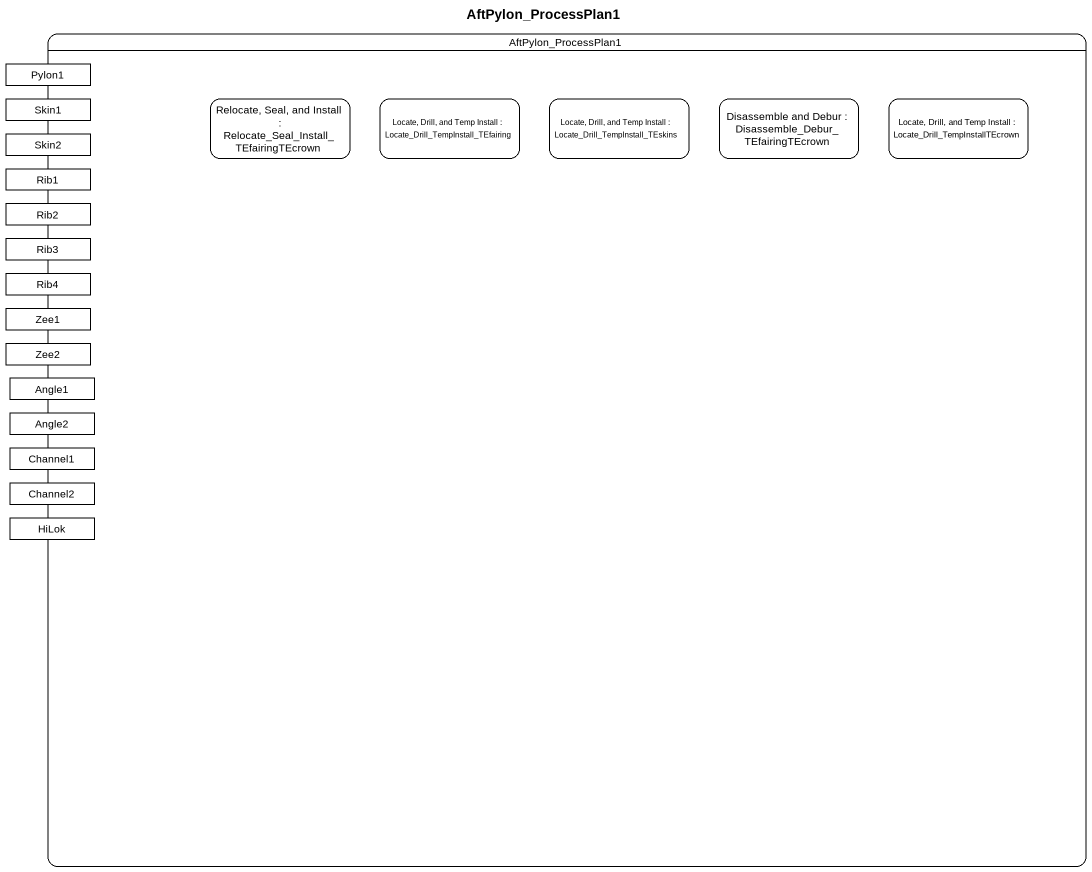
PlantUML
@startuml
title AftPylon_ProcessPlan1
hide empty description
state AftPylon_ProcessPlan1 {
  state Pylon1 <<object>>
  state Skin1 <<object>>
  state Skin2 <<object>>
  state "Relocate, Seal, and Install : Relocate_Seal_Install_TEfairingTEcrown" as Relocate_Seal_and_Install
  state "Locate, Drill, and Temp Install : Locate_Drill_TempInstall_TEfairing" as Locate_Drill_and_Temp
  state "Locate, Drill, and Temp Install : Locate_Drill_TempInstall_TEskins" as Locate_Drill_and_Temp_2
  state "Disassemble and Debur : Disassemble_Debur_TEfairingTEcrown" as Disassemble_and_Debur
  state "Locate, Drill, and Temp Install : Locate_Drill_TempInstallTEcrown" as Locate_Drill_and_Temp_3
  state Rib1 <<object>>
  state Rib2 <<object>>
  state Rib3 <<object>>
  state Rib4 <<object>>
  state Zee1 <<object>>
  state Zee2 <<object>>
  state Angle1 <<object>>
  state Channel1 <<object>>
  state Angle2 <<object>>
  state Channel2 <<object>>
  state HiLok <<object>>
}
@enduml
